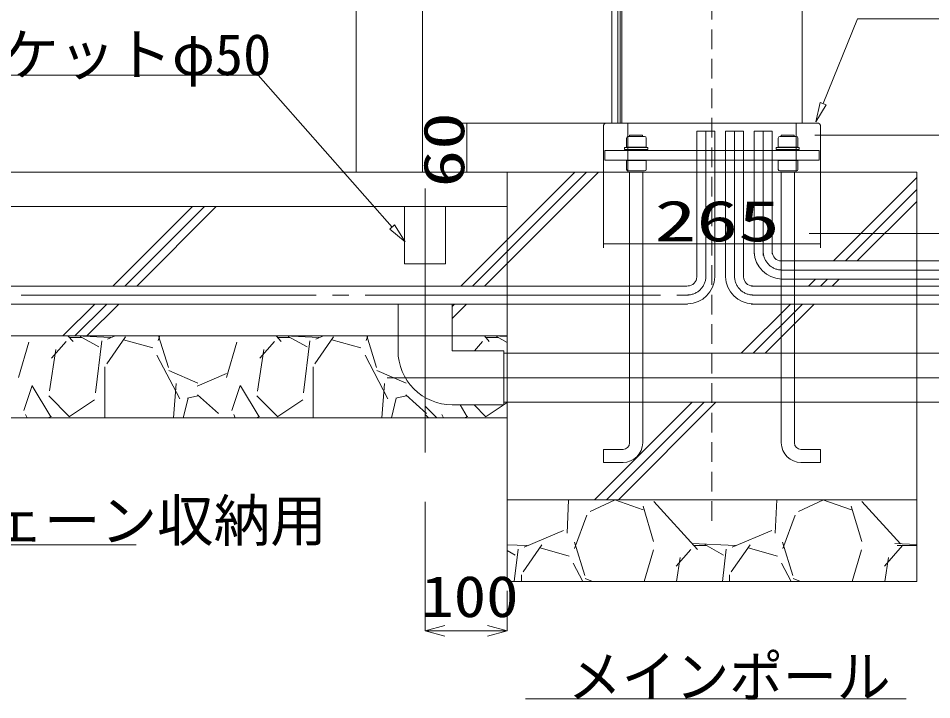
# Model space of a CAD drawing. Units: millimetres, scale not verified. Extents: x -4014 to 4014, y -2815 to 2814.
# Drawn here: x -1629 to -515, y 142 to 974 of the extents above; entities that cross this region are included whole.
import ezdxf
from ezdxf.enums import TextEntityAlignment as Align

# ---------------------------------------------------------------- set-up
doc = ezdxf.new("R2010")
doc.units = ezdxf.units.MM
doc.header["$LTSCALE"] = 20
doc.linetypes.add('DASHED1', pattern=[1.8, 1.2, -0.6])
doc.linetypes.add('LONG_CHAIN', pattern=[21, 18, -1, 1, -1])
for name, color, linetype, lineweight in [('0-0__9-9_-1', 7, 'Continuous', 9), ('0-1_LAYER258', 7, 'Continuous', 9), ('0-2_LAYER259', 7, 'Continuous', 9), ('0-4_LAYER263', 7, 'Continuous', 9), ('0-5_ADD_LINE-1', 7, 'DASHED1', 9), ('0-6_LAYER264', 7, 'Continuous', 9), ('0-8_LAYER270', 7, 'Continuous', 9)]:
    doc.layers.add(name, color=color, linetype=linetype, lineweight=lineweight)
doc.styles.add('ＭＳ ゴシック', font='')
doc.styles.get('ＭＳ ゴシック').set_extended_font_data('MS Gothic')

msp = doc.modelspace()

# ---------------------------------------------------------------- linework, layer by layer
at = {"layer": '0-0__9-9_-1'}
for p, q in [((-886.73, 817.02), (-886.73, 828)), ((-884.72, 830.01), (-864.74, 830.01)), ((-701.8, 817.02), (-701.8, 828)), ((-699.79, 830.01), (-679.81, 830.01)), ((-913.31, 812.94), (-913.31, 800.93)), ((-913.31, 812.94), (-651.85, 812.94)), ((-651.85, 812.94), (-651.85, 800.93)), ((-651.85, 800.93), (-913.31, 800.93)), ((-862.76, 800.84), (-862.76, 789.83)), ((-677.83, 800.84), (-677.83, 789.83)), ((-864.74, 787.85), (-884.72, 787.85)), ((-883.07, 455.71), (-883.07, 786.17)), ((-867.08, 455.71), (-867.08, 786.62)), ((-679.84, 787.85), (-699.79, 787.85)), ((-698.05, 455.71), (-698.05, 786.35)), ((-682.09, 455.71), (-682.09, 786.35)), ((-915.06, 431.74), (-915.06, 447.7)), ((-915.06, 447.7), (-891.05, 447.7)), ((-650.07, 447.7), (-674.08, 447.7)), ((-650.07, 431.74), (-650.07, 447.7)), ((-915.06, 431.74), (-891.05, 431.74)), ((-650.07, 431.74), (-674.08, 431.74))]:
    msp.add_line(p, q, dxfattribs=at)
for points in [[(-862.76, 828), (-862.76, 817.02), (-886.73, 817.02)], [(-677.83, 828), (-677.83, 817.02), (-701.8, 817.02)], [(-886.73, 789.83), (-886.73, 800.84), (-862.76, 800.84)], [(-701.8, 789.83), (-701.8, 800.84), (-677.83, 800.84)]]:
    msp.add_lwpolyline(points, dxfattribs=at)
for points in [[(-867.2, 830.1), (-883.22, 830.1), (-883.22, 831.69), (-867.2, 831.69)], [(-682.3, 830.1), (-698.29, 830.1), (-698.29, 831.69), (-682.3, 831.69)], [(-860.99, 813.9), (-889.25, 813.9), (-889.25, 816.48), (-860.99, 816.48)], [(-676.09, 813.9), (-704.35, 813.9), (-704.35, 816.48), (-676.09, 816.48)]]:
    msp.add_lwpolyline(points, close=True, dxfattribs=at)
for centre, radius, start, end in [((-884.65, 827.91), 2.08, 92.07999, 177.91998), ((-864.81, 827.93), 2.06, 1.61268, 87.79358), ((-699.73, 827.91), 2.08, 92.07999, 177.91998), ((-679.9, 827.93), 2.07, 1.78672, 87.91716), ((-884.66, 789.92), 2.07, 182.08132, 267.91871), ((-864.82, 789.92), 2.07, 271.8296, 357.87431), ((-699.73, 789.93), 2.08, 182.34025, 267.95588), ((-679.9, 789.92), 2.07, 271.8296, 357.87431), ((-891.98, 456.63), 24.93, 272.11191, 357.91278), ((-891.36, 456.01), 8.3, 272.11923, 358.02883), ((-673.15, 456.64), 24.94, 182.10973, 267.8903), ((-673.76, 456.03), 8.32, 182.11015, 267.88988)]:
    msp.add_arc(centre, radius, start, end, dxfattribs=at)
at = {"layer": '0-1_LAYER258'}
for p, q in [((-1086.79, 846.41), (-782.58, 846.41)), ((-1081.79, 846.41), (-1081.79, 786.41)), ((-915.08, 693.89), (-915.08, 814.41)), ((-650.08, 693.89), (-650.08, 814.41)), ((-915.08, 698.89), (-650.08, 698.89))]:
    msp.add_line(p, q, dxfattribs=at)
at = {"layer": '0-2_LAYER259'}
for p, q in [((-892.59, 846.39), (-892.59, 1816.38)), ((-897.57, 846.39), (-897.57, 1726.42)), ((-894.57, 846.39), (-894.57, 1726.42)), ((-904.59, 846.39), (-904.59, 1664.39)), ((-1336.38, 904.91), (-1952.06, 904.91)), ((-1172.75, 719.41), (-1336.38, 904.91)), ((-801.06, 836.43), (-779.06, 836.43)), ((-801.06, 658.43), (-801.06, 836.43)), ((-779.06, 658.43), (-779.06, 836.43)), ((-766.07, 836.43), (-766.07, 658.43)), ((-731.07, 836.43), (-731.07, 686.65)), ((-657.06, 831.69), (-413.32, 831.69)), ((-3512.53, 786.41), (-532.58, 786.41)), ((-1060.08, 647.39), (-921.06, 786.41)), ((-1032.57, 689.43), (-935.59, 786.41)), ((-1032.57, 703.92), (-950.08, 786.41)), ((-1032.57, 286.42), (-1032.57, 786.41)), ((-532.58, 786.41), (-532.58, 286.42)), ((-634.28, 677.94), (-532.58, 779.68)), ((-1132.58, 766.43), (-1132.58, 443.98)), ((-619.78, 677.94), (-532.58, 765.16)), ((-605.29, 677.94), (-532.58, 750.66)), ((-3032.53, 744.43), (-1032.57, 744.43)), ((-1513.33, 647.39), (-1416.35, 744.43)), ((-1498.83, 647.39), (-1401.82, 744.43)), ((-1484.35, 647.39), (-1387.33, 744.43)), ((-1157.57, 674.43), (-1157.57, 744.43)), ((-1107.55, 744.43), (-1107.55, 674.43)), ((-1089.07, 647.39), (-1032.57, 703.92)), ((-664.11, 711.69), (-413.32, 711.69)), ((-1074.57, 647.39), (-1032.57, 689.43)), ((-1107.55, 674.43), (-1157.57, 674.43)), ((-698.07, 677.94), (-382.58, 677.94)), ((-3305.53, 647.39), (-812.93, 647.39)), ((-734.18, 647.39), (-382.6, 647.39)), ((-698.07, 655.94), (-382.58, 655.94)), ((-664.81, 647.39), (-656.27, 655.94)), ((-650.32, 647.39), (-641.77, 655.94)), ((-635.82, 647.39), (-627.28, 655.94)), ((-3305.53, 625.43), (-812.32, 625.43)), ((-1574.33, 586.42), (-1535.34, 625.43)), ((-1559.84, 586.42), (-1520.85, 625.43)), ((-1545.32, 586.42), (-1506.33, 625.43)), ((-1165.58, 568.42), (-1165.58, 625.43)), ((-1099.57, 607.9), (-1082.08, 625.43)), ((-1099.57, 622.43), (-1096.57, 625.43)), ((-1099.57, 625.43), (-1099.57, 568.42)), ((-746.82, 565.42), (-686.8, 625.43)), ((-734.8, 625.43), (-382.6, 625.43)), ((-732.32, 565.42), (-672.31, 625.43)), ((-717.83, 565.42), (-657.82, 625.43)), ((-3032.53, 586.42), (-1032.57, 586.42)), ((-1570.46, 579.64), (-1588.22, 559.32)), ((-1568.29, 586.42), (-1562.08, 579.61)), ((-1551.08, 584.41), (-1566.32, 584.41)), ((-1558.19, 586.42), (-1515.97, 584.41)), ((-1530.62, 572.98), (-1553.49, 585.64)), ((-1534.71, 516.87), (-1527.09, 580.36)), ((-1520.97, 552.42), (-1498.12, 585.43)), ((-1519.94, 582.49), (-1510.64, 586.42)), ((-1500.34, 581.86), (-1464.78, 571.72)), ((-1458.35, 580.9), (-1456.28, 586.42)), ((-1445.78, 548.04), (-1457.78, 586.42)), ((-1316.42, 579.7), (-1334.22, 559.38)), ((-1314.29, 586.42), (-1308.14, 579.7)), ((-1297.1, 584.41), (-1312.31, 584.41)), ((-1304.18, 586.42), (-1261.96, 584.41)), ((-1276.61, 572.98), (-1299.47, 585.64)), ((-1280.75, 516.78), (-1273.1, 580.27)), ((-1267, 552.39), (-1244.14, 585.43)), ((-1265.89, 582.52), (-1256.65, 586.42)), ((-1246.33, 581.86), (-1210.77, 571.72)), ((-1204.35, 580.9), (-1202.28, 586.42)), ((-1191.81, 548.01), (-1203.78, 586.42)), ((-1062.39, 579.73), (-1072.29, 568.42)), ((-1060.29, 586.42), (-1054.23, 579.73)), ((-1043.1, 584.41), (-1058.34, 584.41)), ((-1050.18, 586.42), (-1032.57, 585.58)), ((-1032.57, 578.5), (-1045.47, 585.61)), ((-1628.77, 535.74), (-1616.08, 578.95)), ((-1583.24, 570.01), (-1590.85, 519.21)), ((-1374.76, 535.8), (-1362.06, 578.95)), ((-1329.24, 569.95), (-1336.89, 519.15)), ((-1099.57, 568.42), (-1036.56, 568.42)), ((-1036.56, 568.42), (-1036.56, 502.4)), ((-1459.73, 562.92), (-1431.8, 509.57)), ((-1205.76, 563.01), (-1177.83, 509.63)), ((-336.57, 565.42), (-1036.56, 565.42)), ((-1523.14, 486.41), (-1523.14, 548.85)), ((-1269.16, 486.41), (-1269.16, 548.85)), ((-1409.77, 528.93), (-1445.33, 544.17)), ((-1410.55, 525.18), (-1374.97, 540.42)), ((-1155.77, 528.93), (-1191.33, 544.17)), ((-316.59, 535.41), (-1179, 535.41)), ((-1612.06, 525.96), (-1622.22, 495.5)), ((-1589.03, 487.52), (-1611.9, 525.63)), ((-1436.15, 528.51), (-1439.51, 486.41)), ((-1358.04, 525.96), (-1368.22, 495.5)), ((-1335.06, 487.52), (-1357.89, 525.63)), ((-1182.18, 528.45), (-1185.54, 486.41)), ((-1591.7, 513.29), (-1566.29, 487.85)), ((-1409.68, 513.11), (-1422.38, 510.59)), ((-1410.16, 514.52), (-1384.75, 491.69)), ((-1337.7, 513.29), (-1312.31, 487.85)), ((-1155.68, 513.11), (-1168.37, 510.59)), ((-1156.16, 514.52), (-1130.75, 491.66)), ((-1566.18, 487.94), (-1535.69, 508.25)), ((-1421.66, 510.38), (-1427.66, 486.41)), ((-1312.16, 487.94), (-1281.71, 508.25)), ((-1167.68, 510.38), (-1173.65, 486.41)), ((-1036.56, 502.4), (-1099.57, 502.4)), ((-1081.06, 487.52), (-1089.99, 502.4)), ((-1072.83, 502.4), (-1058.31, 487.85)), ((-1058.16, 487.94), (-1032.57, 505.01)), ((-1036.56, 505.43), (-336.57, 505.43)), ((-925.83, 386.43), (-806.83, 505.43)), ((-911.34, 386.43), (-792.31, 505.43)), ((-896.82, 386.43), (-777.81, 505.43)), ((-1619.93, 490.43), (-1618.19, 486.41)), ((-1365.93, 490.49), (-1364.19, 486.41)), ((-1118.35, 486.41), (-1132.58, 500.63)), ((-1128.35, 486.41), (-1132.58, 490.64)), ((-1111.96, 490.52), (-1110.19, 486.41)), ((-3032.53, 486.41), (-1032.57, 486.41)), ((-1592.76, 486.41), (-1588.54, 488.09)), ((-1338.75, 486.41), (-1334.55, 488.09)), ((-1084.78, 486.41), (-1080.55, 488.09)), ((-1132.58, 384), (-1132.58, 226.43)), ((-1032.57, 386.43), (-532.58, 386.43)), ((-959.38, 345.77), (-957.46, 386.43)), ((-931.2, 372.27), (-900.57, 386.43)), ((-866.57, 374.1), (-901.17, 386.43)), ((-853.55, 384.15), (-800.23, 325.76)), ((-705.38, 345.8), (-703.46, 386.43)), ((-677.23, 372.24), (-646.54, 386.43)), ((-612.57, 374.04), (-647.17, 386.43)), ((-599.64, 384.24), (-552.58, 332.71)), ((-853.94, 335.33), (-866.63, 378.54)), ((-599.91, 335.3), (-612.63, 378.48)), ((-950.35, 326.93), (-935.14, 367.58)), ((-696.35, 326.96), (-681.1, 367.61)), ((-1011.83, 328.55), (-963.55, 348.86)), ((-757.8, 328.55), (-709.55, 348.86)), ((-937.81, 294.01), (-950.5, 334.64)), ((-683.77, 293.98), (-696.47, 334.58)), ((-2224.62, 331.4), (-1485.08, 331.4)), ((-1032.57, 331.58), (-1007.93, 330.41)), ((-1022.63, 318.94), (-1032.57, 324.47)), ((-1023.89, 286.42), (-1019.12, 326.21)), ((-1013.03, 298.33), (-990.14, 331.4)), ((-992.33, 327.89), (-956.77, 317.71)), ((-865.4, 286.42), (-854.06, 325.1)), ((-808.36, 325.79), (-826.12, 305.47)), ((-807.28, 332.93), (-753.93, 330.41)), ((-789.09, 330.38), (-804.34, 330.38)), ((-768.63, 318.94), (-791.47, 331.64)), ((-769.89, 286.42), (-765.12, 326.15)), ((-759.06, 298.33), (-736.16, 331.34)), ((-738.32, 327.89), (-702.77, 317.71)), ((-611.43, 286.42), (-600.06, 325.13)), ((-550.33, 330.38), (-572.12, 305.5)), ((-559.63, 332.93), (-532.58, 331.65)), ((-532.58, 330.38), (-556.69, 330.38)), ((-821.26, 315.85), (-825.7, 286.42)), ((-567.29, 315.79), (-571.7, 286.42)), ((-951.79, 309.04), (-939.94, 286.42)), ((-697.85, 309.1), (-685.96, 286.42)), ((-1015.13, 286.42), (-1015.13, 294.82)), ((-928.5, 286.42), (-937.36, 290.2)), ((-761.16, 286.42), (-761.16, 294.82)), ((-674.5, 286.42), (-683.35, 290.2)), ((-532.58, 286.42), (-1032.57, 286.42)), ((-1132.58, 226.43), (-1108.57, 232.86)), ((-1032.57, 226.43), (-1132.58, 226.43)), ((-1108.57, 219.98), (-1132.58, 226.43)), ((-1056.57, 232.86), (-1032.57, 226.43)), ((-1032.57, 226.43), (-1056.57, 219.98)), ((-545.74, 143.56), (-1010.15, 143.56))]:
    msp.add_line(p, q, dxfattribs=at)
at = {"layer": '0-2_LAYER259', "linetype": 'LONG_CHAIN'}
for p, q in [((-790.05, 658.43), (-790.05, 836.43)), ((-755.06, 836.43), (-755.06, 658.43)), ((-720.06, 836.43), (-720.06, 684.6)), ((-698.07, 666.93), (-382.58, 666.93)), ((-3305.53, 636.38), (-811.09, 636.38)), ((-733.57, 636.38), (-382.6, 636.38))]:
    msp.add_line(p, q, dxfattribs=at)
at = {"layer": '0-2_LAYER259'}
for points in [[(-766.07, 836.43), (-744.05, 836.43), (-744.05, 658.43)], [(-731.07, 836.43), (-709.05, 836.43), (-709.05, 686.65)]]:
    msp.add_lwpolyline(points, dxfattribs=at)
msp.add_lwpolyline([(-1169.78, 722.08), (-1156.88, 701.4), (-1175.76, 716.77)], close=True, dxfattribs=at)
for centre, radius, start, end in [((-696.82, 690.19), 34.28, 182.10259, 267.93333), ((-697.63, 689.36), 11.43, 182.13957, 267.86046), ((-812.49, 658.86), 11.43, 272.13805, 357.86196), ((-813.32, 659.69), 34.28, 272.1002, 357.89981), ((-731.82, 659.69), 34.28, 182.10259, 267.93333), ((-732.63, 658.86), 11.43, 182.13957, 267.86046), ((-1099.57, 568.42), 66.01, 180.0045, 270.00451)]:
    msp.add_arc(centre, radius, start, end, dxfattribs=at)
at = {"layer": '0-2_LAYER259', "linetype": 'LONG_CHAIN'}
for centre, start, end in [((-697.21, 689.79), 182.13881, 267.86122), ((-812.91, 659.29), 272.13729, 357.86272), ((-732.21, 659.29), 182.13881, 267.86122)]:
    msp.add_arc(centre, 22.87, start, end, dxfattribs=at)
at = {"layer": '0-4_LAYER263'}
for p, q in [((-892.58, 846.41), (-892.58, 2107.85)), ((-672.58, 2107.85), (-672.58, 846.41)), ((-915.08, 842.41), (-915.08, 786.41)), ((-654.08, 846.41), (-911.08, 846.41)), ((-885.08, 786.41), (-885.08, 846.41)), ((-680.08, 786.41), (-680.08, 846.41)), ((-650.08, 842.41), (-650.08, 786.41)), ((-915.08, 786.41), (-650.08, 786.41))]:
    msp.add_line(p, q, dxfattribs=at)
for centre, start, end in [((-911.08, 842.41), 90, 180), ((-654.08, 842.41), 0, 90)]:
    msp.add_arc(centre, 4, start, end, dxfattribs=at)
at = {"layer": '0-5_ADD_LINE-1'}
msp.add_line((-782.58, 2256.66), (-782.58, 349.07), dxfattribs=at)
at = {"layer": '0-6_LAYER264'}
msp.add_line((-1032.57, 226.43), (-1032.57, 275.42), dxfattribs=at)
at = {"layer": '0-8_LAYER270'}
for p, q in [((-1216.53, 786.41), (-1216.53, 1585.59)), ((-1135.65, 1286.75), (-1135.65, 786.41)), ((-647.06, 870.15), (-605.09, 973.61)), ((-605.09, 973.61), (-79.13, 973.61))]:
    msp.add_line(p, q, dxfattribs=at)
msp.add_lwpolyline([(-643.37, 868.65), (-656.09, 847.88), (-650.78, 871.62)], close=True, dxfattribs=at)

# ---------------------------------------------------------------- texts
at = {"layer": '0-1_LAYER258', "style": 'ＭＳ ゴシック', "width": 1.35}
msp.add_text('60', height=50, rotation=90, dxfattribs=at).set_placement((-1069.77, 767.72), align=Align.BOTTOM_LEFT)
at = {"layer": '0-1_LAYER258', "style": 'ＭＳ ゴシック', "width": 1.5}
msp.add_text('265', height=50, dxfattribs=at).set_placement((-852.65, 686.87), align=Align.BOTTOM_LEFT)
at = {"layer": '0-2_LAYER259', "style": 'ＭＳ ゴシック'}
for s, height, p in [('水抜きソケットφ50', 50.59, (-1924.39, 889.56)), ('C70Ｘ40Ｘ2.0ｔチェーン収納用', 50.61, (-2218.23, 320.56))]:
    msp.add_text(s, height=height, dxfattribs=at).set_placement(p, align=Align.BOTTOM_LEFT)
for s, height, width, p in [('100', 50.59, 1.15, (-1137.28, 227.96)), ('メインポール', 50.61, 0.95, (-958.27, 130.03))]:
    msp.add_text(s, height=height, dxfattribs=dict(at, width=width)).set_placement(p, align=Align.BOTTOM_LEFT)

doc.saveas('drawing.dxf')
